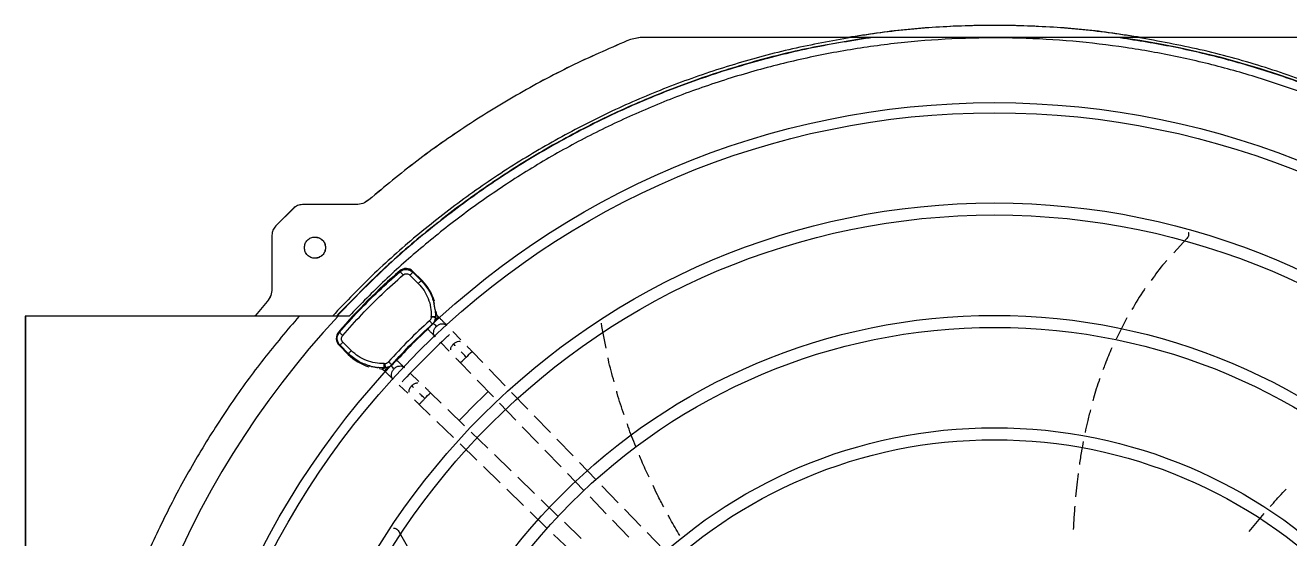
# Model space of a CAD drawing. Extents: x -31 to 236, y -16 to 155.
# Drawn here: x 60.13 to 75.47, y 67.89 to 74.11 of the extents above; entities that cross this region are included whole.
import ezdxf

# ---------------------------------------------------------------- set-up
doc = ezdxf.new("R2010")
doc.units = 0
doc.header["$MEASUREMENT"] = 0
doc.layers.get('0').update_dxf_attribs({"linetype": 'CONTINUOUS'})

msp = doc.modelspace()

# ---------------------------------------------------------------- linework, layer by layer
at = {"color": 7, "linetype": 'Continuous', "lineweight": 25}
for p, q in [((67.59094, 73.9656), (67.47145, 73.94205)), ((67.47145, 73.94205), (67.47223, 73.94205)), ((67.59172, 73.9656), (67.47223, 73.94205)), ((67.59172, 73.9656), (67.59094, 73.9656)), ((70.14844, 73.9656), (67.59172, 73.9656)), ((70.38395, 73.96559), (70.14844, 73.9656)), ((73.62462, 73.9656), (73.39779, 73.9656)), ((76.18135, 73.9656), (73.62462, 73.9656)), ((64.14502, 71.94015), (63.4954, 71.94015)), ((64.29827, 71.99729), (64.29905, 71.99729)), ((63.38328, 71.89403), (63.16994, 71.68069)), ((63.38406, 71.89403), (63.17072, 71.68069)), ((63.38328, 71.89403), (63.38406, 71.89403)), ((63.17072, 71.68069), (63.16994, 71.68069)), ((63.12382, 71.56935), (63.12382, 70.91973)), ((63.12382, 71.56935), (63.1246, 71.56935)), ((63.1246, 71.56935), (63.1246, 70.91973)), ((74.21666, 71.52914), (74.05887, 71.35556)), ((64.67353, 71.13675), (64.67353, 71.12528)), ((64.79721, 71.0851), (64.87882, 71.00341)), ((64.83395, 71.11951), (64.83386, 71.13063)), ((64.83386, 71.13063), (64.94545, 71.01904)), ((64.93413, 71.01926), (64.83395, 71.11951)), ((64.87882, 71.00341), (64.89892, 70.98332)), ((64.94545, 71.01904), (64.93413, 71.01926)), ((63.12382, 70.91973), (63.1246, 70.91973)), ((63.06668, 70.7657), (62.9241, 70.59675)), ((63.06746, 70.7657), (62.92488, 70.59675)), ((63.06746, 70.7657), (63.06668, 70.7657)), ((60.13382, 70.58962), (60.13382, 55.76677)), ((60.13551, 70.58962), (60.13382, 70.58962)), ((60.13551, 70.58962), (60.13551, 55.76677)), ((63.45511, 70.58962), (60.13551, 70.58962)), ((62.9241, 70.59675), (62.92488, 70.59675)), ((63.9258, 70.58962), (63.45511, 70.58962)), ((64.06045, 70.58962), (63.9258, 70.58962)), ((65.05641, 70.5752), (65.05672, 70.58464)), ((65.10648, 70.57363), (65.0959, 70.52851)), ((65.10389, 70.66321), (65.10678, 70.58292)), ((65.10443, 70.53907), (65.11169, 70.57338)), ((65.10678, 70.58292), (65.10648, 70.57363)), ((65.11169, 70.57338), (65.10648, 70.57363)), ((65.10678, 70.58292), (65.11237, 70.58261)), ((65.11237, 70.58261), (65.11169, 70.57338)), ((65.1456, 70.57907), (65.11492, 70.6108)), ((73.49079, 70.56923), (73.35968, 70.30804)), ((63.93253, 70.39574), (63.94452, 70.39627)), ((65.06706, 70.48941), (65.07094, 70.48922)), ((65.08329, 70.50214), (65.07094, 70.48922)), ((65.41644, 70.29989), (65.31843, 70.40081)), ((67.12348, 70.46119), (67.1199, 70.50347)), ((67.12413, 70.46119), (67.12049, 70.50387)), ((67.12413, 70.46119), (67.12348, 70.46119)), ((67.17619, 70.20035), (67.12413, 70.46119)), ((63.93865, 70.23541), (63.95028, 70.23583)), ((64.05024, 70.12382), (63.93865, 70.23541)), ((64.05053, 70.13566), (63.95028, 70.23583)), ((64.06651, 70.19109), (63.98482, 70.2727)), ((65.17308, 70.26793), (65.27213, 70.16593)), ((64.05024, 70.12382), (64.05053, 70.13566)), ((64.0866, 70.171), (64.06651, 70.19109)), ((65.67999, 70.02764), (65.55132, 70.16071)), ((64.48688, 69.96301), (64.40659, 69.96589)), ((64.45865, 69.95444), (64.49033, 69.9238)), ((64.48528, 70.01321), (64.49472, 70.01351)), ((64.49615, 69.96331), (64.48688, 69.96301)), ((64.48692, 69.95716), (64.48688, 69.96301)), ((64.49617, 69.95786), (64.48692, 69.95716)), ((64.54128, 69.97389), (64.49615, 69.96331)), ((64.49615, 69.96331), (64.49617, 69.95786)), ((64.53052, 69.96517), (64.49617, 69.95786)), ((64.56748, 69.98633), (64.58039, 69.99867)), ((64.58039, 69.99867), (64.58038, 70.00273)), ((64.62545, 70.04094), (64.63537, 70.05351)), ((65.40981, 70.02388), (65.53614, 69.89322)), ((65.9543, 69.74394), (65.75708, 69.94791)), ((64.90437, 69.79814), (64.80194, 69.89677)), ((65.61256, 69.81419), (65.80952, 69.61048)), ((64.66909, 69.75142), (64.77044, 69.65383)), ((65.17653, 69.53531), (65.04673, 69.66081)), ((66.2277, 69.46119), (66.03102, 69.6646)), ((64.90986, 69.51933), (65.04359, 69.39003)), ((65.46024, 69.26098), (65.25634, 69.45813)), ((65.88542, 69.53199), (66.08321, 69.32742)), ((65.12278, 69.31345), (65.32662, 69.11636)), ((66.5019, 69.1776), (66.30487, 69.38138)), ((65.74322, 68.98737), (65.53971, 69.18414)), ((66.15928, 69.24876), (66.35703, 69.04423)), ((65.40533, 69.04026), (65.60941, 68.84293)), ((66.77524, 68.89491), (66.57826, 69.09862)), ((66.02621, 68.71375), (65.82276, 68.91046)), ((66.43382, 68.96481), (66.63063, 68.76127)), ((65.6887, 68.76626), (65.89314, 68.56859)), ((67.04978, 68.61097), (66.85259, 68.81491)), ((66.30925, 68.44007), (66.10499, 68.63757)), ((66.70693, 68.68236), (66.90395, 68.47859)), ((67.32349, 68.32788), (67.12572, 68.53242)), ((65.97247, 68.49188), (66.17586, 68.29523)), ((66.98118, 68.39872), (67.17821, 68.19495)), ((66.59264, 68.16606), (66.38882, 68.36313)), ((67.59711, 68.04491), (67.39948, 68.24929)), ((66.25543, 68.21829), (66.45937, 68.0211)), ((66.87519, 67.89285), (66.67098, 68.09031)), ((67.25469, 68.11585), (67.45195, 67.91183)), ((74.97433, 67.97798), (75.15689, 68.19845)), ((64.66215, 67.97793), (64.7837, 67.7651)), ((66.5388, 67.94429), (66.74294, 67.74691)), ((67.8708, 67.76184), (67.67432, 67.96505))]:
    msp.add_line(p, q, dxfattribs=at)
at = {"color": 8, "linetype": 'Continuous', "lineweight": 25}
for p, q in [((64.67353, 71.12528), (64.70408, 71.14258)), ((63.92652, 70.36478), (63.94452, 70.39627))]:
    msp.add_line(p, q, dxfattribs=at)
at = {"color": 8, "linetype": 'Continuous', "lineweight": 25, "flags": 128}
msp.add_lwpolyline([(65.40981, 70.02388), (65.40981, 70.02388), (65.41528, 70.02909), (65.43068, 70.04392), (65.45369, 70.06611), (65.48078, 70.0923)], dxfattribs=at)
for centre, radius in [((71.88574, 63.17881), 9.99706), ((71.88574, 63.1782), 9.87436), ((71.88574, 63.17881), 8.78089), ((71.88574, 63.1782), 8.63615), ((71.88574, 63.1782), 7.41998), ((71.89193, 63.17829), 7.27453), ((71.88574, 63.1782), 6.05846), ((71.88574, 63.1782), 5.9131)]:
    msp.add_circle(centre, radius)
at = {"color": 7, "linetype": 'Continuous', "lineweight": 25}
for centre, radius, start, end in [((71.89085, 63.17819), 10.89215, 277.952419, 82.047581), ((69.14897, 65.92032), 6.87318, 130.627956, 139.372229), ((71.89111, 63.1782), 10.88004, 137.062968, 222.937036), ((69.14885, 65.92044), 6.11879, 132.331549, 137.668674), ((71.89193, 63.17829), 9.7676, 133.117965, 136.882174), ((71.88285, 63.18102), 8.93303, 133.375025, 136.563817)]:
    msp.add_arc(centre, radius, start, end, dxfattribs=at)
at = {"color": 8, "linetype": 'Continuous', "lineweight": 25}
for centre, radius, start, end in [((60.538, 75.28046), 6.58279, 313.923164, 314.422739), ((54.41587, 81.57139), 15.94371, 313.947463, 314.300606), ((59.87811, 74.4456), 6.45904, 315.567191, 316.07881), ((53.79518, 80.43724), 15.57976, 315.874192, 316.235605)]:
    msp.add_arc(centre, radius, start, end, dxfattribs=at)
at = {"color": 7, "linetype": 'Continuous', "lineweight": 25}
for centre, major_axis, ratio, start_param, end_param in [((64.75039, 71.04697), (0.00447, 0.11816), 0.99886585, 5.53614472, 7.02953309), ((64.52709, 70.60173), (0.5912, -0.01099), 0.99873837, 0.30489135, 0.80335741), ((64.52709, 70.60173), (0.5912, -0.01099), 0.99873837, 0.02794612, 0.08835101), ((64.02231, 70.31889), (0.11816, 0.00449), 0.99887071, 2.39506764, 3.88845871), ((64.46754, 70.54219), (-0.01094, 0.5912), 0.99873356, 2.33832043, 2.83075235), ((64.46754, 70.54219), (-0.01094, 0.5912), 0.99873356, 3.05893313, 3.11416911)]:
    msp.add_ellipse(centre, major_axis=major_axis, ratio=ratio, start_param=start_param, end_param=end_param, dxfattribs=at)
for points, knots in [([(73.66232, 73.9656), (73.42683, 73.99982), (72.95584, 74.06827), (72.24273, 74.11245), (71.52878, 74.11245), (70.81567, 74.06827), (70.34468, 73.99982), (70.10919, 73.9656)], [0, 0, 0, 0, 0.20000006, 0.40000001, 0.59999999, 0.79999994, 1, 1, 1, 1]), ([(73.59356, 73.97241), (73.47301, 73.99231), (73.13096, 74.04877), (72.56124, 74.09653), (71.88799, 74.11941), (71.21472, 74.09683), (70.64372, 74.04916), (70.30041, 73.99262), (70.17861, 73.97256)], [0, 0, 0, 0, 0.10683841, 0.30314296, 0.49944752, 0.69575221, 0.89205686, 1, 1, 1, 1]), ([(70.14844, 73.9656), (69.90984, 73.92243), (69.43265, 73.83611), (68.72979, 73.64662), (68.04036, 73.41419), (67.36811, 73.13552), (66.71582, 72.813), (66.08649, 72.44771), (65.48266, 72.04155), (64.90787, 71.5955), (64.36144, 71.11453), (64.02572, 70.76459), (63.85787, 70.58962)], [0, 0, 0, 0, 0.09999998, 0.20000011, 0.30000004, 0.40000004, 0.50000007, 0.60000006, 0.70000007, 0.80000001, 0.90000002, 1, 1, 1, 1]), ([(70.38395, 73.96559), (70.1388, 73.9264), (69.64851, 73.84801), (68.92544, 73.66708), (68.21571, 73.44077), (67.5233, 73.16553), (66.85124, 72.84392), (66.20278, 72.47702), (65.5807, 72.06688), (64.98882, 71.61455), (64.42651, 71.12528), (64.08155, 70.76817), (63.90906, 70.58962)], [0, 0, 0, 0, 0.09999995, 0.19999994, 0.30000004, 0.39999999, 0.49999996, 0.59999997, 0.69999999, 0.8, 0.89999999, 1, 1, 1, 1]), ([(70.4124, 73.9656), (70.16644, 73.92691), (69.67451, 73.84953), (68.94891, 73.66969), (68.23664, 73.44415), (67.54169, 73.16935), (66.86714, 72.84785), (66.21629, 72.48075), (65.59192, 72.07011), (64.9979, 71.61697), (64.43359, 71.12665), (64.08747, 70.76863), (63.91441, 70.58962)], [0, 0, 0, 0, 0.1, 0.20000001, 0.29999999, 0.39999993, 0.50000004, 0.6, 0.69999999, 0.80000002, 0.90000003, 1, 1, 1, 1]), ([(64.06045, 55.76677), (64.20298, 55.62104), (64.49012, 55.32745), (64.95497, 54.91627), (65.44755, 54.52574), (65.96883, 54.16095), (66.51685, 53.82377), (67.08958, 53.51716), (67.68438, 53.24364), (68.29787, 53.00559), (68.92704, 52.80476), (69.56856, 52.64254), (70.21882, 52.52), (70.87411, 52.43768), (71.53082, 52.39572), (72.18551, 52.3938), (72.83406, 52.43119), (73.47307, 52.50667), (74.09935, 52.61862), (74.71068, 52.76533), (75.30458, 52.94481), (75.88188, 53.15593), (76.44628, 53.39943), (77.00099, 53.67733), (77.54584, 53.99099), (78.07765, 54.3402), (78.59363, 54.72463), (79.09036, 55.14329), (79.56453, 55.59471), (80.01264, 56.07661), (80.43199, 56.58684), (80.82002, 57.12284), (81.17443, 57.68163), (81.49333, 58.25998), (81.77526, 58.85458), (82.01924, 59.46211), (82.22444, 60.07849), (82.39071, 60.70008), (82.5184, 61.32334), (82.60825, 61.94558), (82.66122, 62.56375), (82.67864, 63.17819), (82.66122, 63.79263), (82.60825, 64.41079), (82.5184, 65.03303), (82.39072, 65.6563), (82.22444, 66.27789), (82.01925, 66.89427), (81.77527, 67.50179), (81.49334, 68.09639), (81.17444, 68.67475), (80.82002, 69.23354), (80.43199, 69.76953), (80.01265, 70.27976), (79.56454, 70.76167), (79.09037, 71.21309), (78.59364, 71.63175), (78.07766, 72.01619), (77.54585, 72.36538), (77.001, 72.67906), (76.44629, 72.95696), (75.88189, 73.20046), (75.30459, 73.41158), (74.71069, 73.59105), (74.09937, 73.73777), (73.47308, 73.84972), (72.83407, 73.9252), (72.18552, 73.96259), (71.53084, 73.96067), (70.87413, 73.91871), (70.21883, 73.8364), (69.56857, 73.71385), (68.92705, 73.55164), (68.29789, 73.3508), (67.6844, 73.11276), (67.08959, 72.83923), (66.51686, 72.53262), (65.96884, 72.19545), (65.44757, 71.83066), (64.95499, 71.44013), (64.49013, 71.02895), (64.20298, 70.73535), (64.06045, 70.58962)], [0, 0, 0, 0, 0.01189592, 0.02396584, 0.03619649, 0.04857359, 0.06108194, 0.07373471, 0.0864717, 0.09927432, 0.11212355, 0.12500004, 0.13787625, 0.15072533, 0.16352795, 0.17626509, 0.18891813, 0.20142621, 0.21380317, 0.22603385, 0.23810393, 0.25000004, 0.2618959, 0.27396585, 0.28619652, 0.29857361, 0.31108196, 0.32373474, 0.33647171, 0.34927432, 0.36212355, 0.37500004, 0.38787624, 0.40072531, 0.41352793, 0.42626506, 0.4389181, 0.45142619, 0.46380314, 0.47603381, 0.48810388, 0.50000001, 0.51189586, 0.52396581, 0.53619649, 0.54857357, 0.56108191, 0.57373469, 0.58647168, 0.59927428, 0.6121235, 0.62499999, 0.63787621, 0.65072529, 0.66352791, 0.67626502, 0.68891805, 0.70142614, 0.71380312, 0.72603376, 0.73810387, 0.74999998, 0.76189582, 0.77396578, 0.78619645, 0.79857355, 0.81108188, 0.82373468, 0.83647168, 0.84927427, 0.86212351, 0.87499998, 0.88787621, 0.90072531, 0.91352792, 0.92626504, 0.93891808, 0.95142617, 0.96380314, 0.97603381, 0.98810396, 1, 1, 1, 1]), ([(67.47145, 73.94205), (67.24267, 73.84321), (66.78509, 73.64553), (66.12452, 73.29409), (65.48701, 72.90338), (64.87402, 72.47429), (64.49019, 72.15629), (64.29827, 71.99729)], [0, 0, 0, 0, 0.1999999, 0.39999997, 0.59999992, 0.79999992, 1, 1, 1, 1]), ([(67.47223, 73.94205), (67.24345, 73.84321), (66.78587, 73.64553), (66.1253, 73.29409), (65.48779, 72.90338), (64.8748, 72.47429), (64.49097, 72.15629), (64.29905, 71.99729)], [0, 0, 0, 0, 0.1999999, 0.39999997, 0.59999992, 0.79999992, 1, 1, 1, 1]), ([(70.4124, 73.9656), (70.40541, 73.9656), (70.3961, 73.9656), (70.38719, 73.9656), (70.38456, 73.9656), (70.38414, 73.9656), (70.38395, 73.9656)], [0, 0, 0, 0, 0.63974279, 0.8525965, 0.93200225, 1, 1, 1, 1]), ([(73.36944, 73.9656), (73.32767, 73.9656), (73.23174, 73.9656), (73.06513, 73.9656), (72.8922, 73.9656), (72.71839, 73.9656), (72.54925, 73.9656), (72.35353, 73.9656), (72.12342, 73.9656), (71.89465, 73.9656), (71.69025, 73.9656), (71.52659, 73.9656), (71.38196, 73.9656), (71.24785, 73.9656), (71.12617, 73.9656), (71.01424, 73.9656), (70.87435, 73.9656), (70.71543, 73.9656), (70.54896, 73.9656), (70.45305, 73.9656), (70.4124, 73.9656)], [0, 0, 0, 0, 0.04324317, 0.09933434, 0.16898775, 0.21860555, 0.2752728, 0.34015491, 0.4166497, 0.50809633, 0.57162648, 0.62346281, 0.67367881, 0.71796208, 0.75916534, 0.79680324, 0.83124432, 0.90075693, 0.95793437, 1, 1, 1, 1]), ([(73.36943, 52.3908), (73.58385, 52.42397), (74.01271, 52.4903), (74.647, 52.63831), (75.27182, 52.8212), (75.88447, 53.04183), (76.48288, 53.29846), (77.06487, 53.59043), (77.62839, 53.91664), (78.17142, 54.27593), (78.69201, 54.66702), (79.18831, 55.08851), (79.65855, 55.5389), (80.10104, 56.01657), (80.5142, 56.51983), (80.89656, 57.04687), (81.24675, 57.5958), (81.56353, 58.16468), (81.84575, 58.75147), (82.09242, 59.35406), (82.30265, 59.97032), (82.47569, 60.59804), (82.61092, 61.23497), (82.70786, 61.87884), (82.76616, 62.52735), (82.78562, 63.17819), (82.76616, 63.82903), (82.70786, 64.47754), (82.61092, 65.12141), (82.47569, 65.75835), (82.30265, 66.38606), (82.09242, 67.00232), (81.84576, 67.60492), (81.56353, 68.1917), (81.24676, 68.76058), (80.89656, 69.30952), (80.5142, 69.83655), (80.10104, 70.33981), (79.65855, 70.81748), (79.18832, 71.26787), (78.69202, 71.68936), (78.17143, 72.08045), (77.6284, 72.43974), (77.06488, 72.76595), (76.48289, 73.05793), (75.88448, 73.31456), (75.27183, 73.53519), (74.64701, 73.71808), (74.01272, 73.86608), (73.58386, 73.93242), (73.36944, 73.96559)], [0, 0, 0, 0, 0.02083334, 0.04166665, 0.06250003, 0.08333335, 0.10416665, 0.125, 0.1458333, 0.16666668, 0.18749997, 0.20833336, 0.22916668, 0.25000001, 0.27083332, 0.29166664, 0.31250001, 0.33333334, 0.35416664, 0.37499996, 0.39583334, 0.41666666, 0.43749998, 0.4583333, 0.47916665, 0.5, 0.5208333, 0.54166664, 0.5625, 0.58333332, 0.60416664, 0.62499998, 0.64583333, 0.66666665, 0.68749999, 0.70833331, 0.72916664, 0.74999997, 0.77083333, 0.79166666, 0.81249999, 0.83333331, 0.85416669, 0.875, 0.89583335, 0.91666666, 0.9375, 0.95833334, 0.97916668, 1, 1, 1, 1]), ([(73.39779, 73.9656), (73.39759, 73.9656), (73.39715, 73.9656), (73.39447, 73.9656), (73.3856, 73.9656), (73.37634, 73.9656), (73.36944, 73.9656)], [0, 0, 0, 0, 0.0693699, 0.15028831, 0.36656205, 1, 1, 1, 1]), ([(73.62464, 52.39079), (73.8775, 52.43684), (74.38321, 52.52893), (75.12705, 52.73443), (75.85538, 52.98804), (76.5638, 53.29339), (77.249, 53.64764), (77.90749, 54.04939), (78.53604, 54.49653), (79.1315, 54.98689), (79.69091, 55.51799), (80.21149, 56.08721), (80.69065, 56.69171), (81.126, 57.32848), (81.51539, 57.99436), (81.85686, 58.68603), (82.14872, 59.40006), (82.38953, 60.13288), (82.57807, 60.88085), (82.71342, 61.64026), (82.7949, 62.40731), (82.82211, 63.1782), (82.7949, 63.9491), (82.71342, 64.71615), (82.57807, 65.47556), (82.38952, 66.22353), (82.14871, 66.95635), (81.85685, 67.67037), (81.51538, 68.36204), (81.12599, 69.02792), (80.69064, 69.6647), (80.21148, 70.2692), (79.6909, 70.83841), (79.13149, 71.36952), (78.53603, 71.85987), (77.90748, 72.30701), (77.24898, 72.70876), (76.56379, 73.06301), (75.85537, 73.36835), (75.12703, 73.62197), (74.3832, 73.82747), (73.87748, 73.91956), (73.62462, 73.9656)], [0, 0, 0, 0, 0.02500002, 0.05000002, 0.07500002, 0.10000003, 0.12499999, 0.15000004, 0.17499999, 0.20000003, 0.22500003, 0.25, 0.27500001, 0.30000002, 0.325, 0.35000002, 0.375, 0.4, 0.42500002, 0.45000001, 0.47500003, 0.50000003, 0.52499999, 0.55000001, 0.57500001, 0.6, 0.62500003, 0.65, 0.67500002, 0.70000003, 0.72500002, 0.75000002, 0.77499999, 0.80000001, 0.825, 0.85000003, 0.87500003, 0.89999998, 0.92500001, 0.95, 0.975, 1, 1, 1, 1]), ([(63.49462, 71.94015), (63.4738, 71.93793), (63.43216, 71.93349), (63.39958, 71.90718), (63.38328, 71.89403)], [0, 0, 0, 0, 0.50000166, 1, 1, 1, 1]), ([(63.4954, 71.94015), (63.47458, 71.93793), (63.43294, 71.93349), (63.40036, 71.90718), (63.38406, 71.89403)], [0, 0, 0, 0, 0.50000166, 1, 1, 1, 1]), ([(64.29827, 71.99729), (64.27516, 71.98086), (64.22895, 71.94798), (64.17247, 71.94276), (64.14423, 71.94015)], [0, 0, 0, 0, 0.50000064, 1, 1, 1, 1]), ([(64.29905, 71.99729), (64.27594, 71.98086), (64.22973, 71.94798), (64.17325, 71.94276), (64.14502, 71.94015)], [0, 0, 0, 0, 0.50000064, 1, 1, 1, 1]), ([(63.16994, 71.68069), (63.15679, 71.6644), (63.13049, 71.63181), (63.12604, 71.59017), (63.12382, 71.56935)], [0, 0, 0, 0, 0.50000041, 1, 1, 1, 1]), ([(63.17072, 71.68069), (63.15757, 71.6644), (63.13127, 71.63181), (63.12683, 71.59017), (63.1246, 71.56935)], [0, 0, 0, 0, 0.50000041, 1, 1, 1, 1]), ([(74.2354, 71.60136), (74.2358, 71.60055), (74.23983, 71.59235), (74.24056, 71.57418), (74.23396, 71.54913), (74.22264, 71.53606), (74.21666, 71.52914)], [0, 0, 0, 0, 0.03441779, 0.34674817, 0.65470446, 1, 1, 1, 1]), ([(63.51813, 71.41849), (63.52006, 71.43526), (63.52391, 71.4688), (63.55354, 71.51145), (63.59589, 71.53995), (63.64626, 71.54995), (63.69662, 71.53995), (63.73897, 71.51145), (63.7686, 71.4688), (63.77246, 71.43526), (63.77438, 71.41849)], [0, 0, 0, 0, 0.12499956, 0.25000013, 0.3750003, 0.49999928, 0.6249997, 0.74999987, 0.87500044, 1, 1, 1, 1]), ([(63.64548, 71.54662), (63.66227, 71.54469), (63.69584, 71.54084), (63.73819, 71.51121), (63.76782, 71.46886), (63.77167, 71.43528), (63.7736, 71.41849)], [0, 0, 0, 0, 0.25000048, 0.50000045, 0.75000125, 1, 1, 1, 1]), ([(63.77438, 71.41849), (63.77246, 71.40173), (63.7686, 71.36819), (63.73897, 71.32554), (63.69662, 71.29704), (63.64626, 71.28703), (63.59589, 71.29704), (63.55354, 71.32554), (63.52391, 71.36819), (63.52006, 71.40173), (63.51813, 71.41849)], [0, 0, 0, 0, 0.1250002, 0.2500007, 0.37500038, 0.50000072, 0.62499962, 0.7499993, 0.8749998, 1, 1, 1, 1]), ([(63.7736, 71.41849), (63.77167, 71.40171), (63.76782, 71.36813), (63.73819, 71.32578), (63.69584, 71.29615), (63.66227, 71.2923), (63.64548, 71.29037)], [0, 0, 0, 0, 0.25000004, 0.50000067, 0.74999968, 1, 1, 1, 1]), ([(64.70408, 71.14258), (64.70728, 71.14454), (64.72235, 71.15379), (64.75607, 71.15564), (64.79927, 71.14748), (64.82239, 71.12884), (64.83395, 71.11951)], [0, 0, 0, 0, 0.07982092, 0.37603922, 0.68793948, 1, 1, 1, 1]), ([(73.97571, 71.26408), (73.96568, 71.2532), (73.89594, 71.17746), (73.83665, 71.09252), (73.78587, 71.01978)], [0, 0, 0, 0, 0.14368106, 1, 1, 1, 1]), ([(63.94452, 70.39627), (64.02066, 70.48155), (64.17309, 70.65225), (64.41763, 70.89679), (64.58828, 71.04916), (64.67353, 71.12528)], [0, 0, 0, 0, 0.3331343, 0.66686589, 1, 1, 1, 1]), ([(63.98208, 70.3541), (64.05848, 70.43976), (64.2118, 70.61168), (64.45797, 70.85783), (64.63001, 71.01129), (64.71582, 71.08784)], [0, 0, 0, 0, 0.33231734, 0.66694618, 1, 1, 1, 1]), ([(64.67353, 71.12528), (64.67487, 71.12513), (64.67765, 71.12481), (64.68798, 71.11662), (64.7014, 71.10379), (64.71113, 71.09303), (64.71582, 71.08784)], [0, 0, 0, 0, 0.24124759, 0.5000535, 0.75883517, 1, 1, 1, 1]), ([(64.71582, 71.08784), (64.72199, 71.09211), (64.7343, 71.10061), (64.75711, 71.10398), (64.77831, 71.09911), (64.79117, 71.09096), (64.79652, 71.08577), (64.79721, 71.0851)], [0, 0, 0, 0, 0.25091397, 0.50051854, 0.74979511, 0.96749927, 1, 1, 1, 1]), ([(64.83395, 71.11951), (64.83317, 71.119), (64.83159, 71.11797), (64.82318, 71.11028), (64.81147, 71.09913), (64.80197, 71.08977), (64.79721, 71.0851)], [0, 0, 0, 0, 0.24999781, 0.4999966, 0.74999464, 1, 1, 1, 1]), ([(64.93413, 71.01926), (64.93352, 71.01856), (64.9323, 71.01718), (64.92437, 71.00902), (64.91302, 70.9975), (64.90362, 70.98804), (64.89892, 70.98332)], [0, 0, 0, 0, 0.24999731, 0.49999831, 0.74999837, 1, 1, 1, 1]), ([(64.93413, 71.01926), (64.97052, 70.97726), (65.04164, 70.89518), (65.07441, 70.79171), (65.09041, 70.74118)], [0, 0, 0, 0, 0.51171113, 1, 1, 1, 1]), ([(63.12382, 70.91973), (63.12121, 70.8915), (63.11599, 70.83502), (63.08312, 70.78881), (63.06668, 70.7657)], [0, 0, 0, 0, 0.50000159, 1, 1, 1, 1]), ([(63.1246, 70.91973), (63.12199, 70.8915), (63.11677, 70.83502), (63.0839, 70.78881), (63.06746, 70.7657)], [0, 0, 0, 0, 0.50000159, 1, 1, 1, 1]), ([(64.89892, 70.98332), (64.9234, 70.95581), (64.97236, 70.90078), (65.02221, 70.80155), (65.05378, 70.69508), (65.05574, 70.62145), (65.05672, 70.58464)], [0, 0, 0, 0, 0.25000109, 0.50000186, 0.75000125, 1, 1, 1, 1]), ([(73.71223, 70.92245), (73.7079, 70.91676), (73.64732, 70.83724), (73.59794, 70.74962), (73.5521, 70.66827)], [0, 0, 0, 0, 0.07155229, 1, 1, 1, 1]), ([(65.08583, 70.76624), (65.08579, 70.76545), (65.08569, 70.76386), (65.08753, 70.75474), (65.08945, 70.74572), (65.09041, 70.74118)], [0, 0, 0, 0, 0.33193195, 0.66326367, 1, 1, 1, 1]), ([(65.10389, 70.66321), (65.10282, 70.66947), (65.10064, 70.68212), (65.0977, 70.69693), (65.09632, 70.70522), (65.09573, 70.70876), (65.09466, 70.71537), (65.09292, 70.72725), (65.09138, 70.73577), (65.09041, 70.74118)], [0, 0, 0, 0, 0.25661281, 0.51806618, 0.53325025, 0.55988078, 0.64746757, 0.77621634, 1, 1, 1, 1]), ([(63.45511, 70.58962), (63.3096, 70.41815), (63.01857, 70.07521), (62.62219, 69.52874), (62.25708, 68.96127), (61.9273, 68.37242), (61.63333, 67.76495), (61.3764, 67.14089), (61.1574, 66.50254), (60.97714, 65.85218), (60.83625, 65.19218), (60.73526, 64.5249), (60.67451, 63.85277), (60.65424, 63.17819), (60.67451, 62.50362), (60.73526, 61.83149), (60.83625, 61.16421), (60.97714, 60.50421), (61.1574, 59.85385), (61.3764, 59.2155), (61.63333, 58.59144), (61.92731, 57.98397), (62.25708, 57.39512), (62.62219, 56.82765), (63.01857, 56.28118), (63.3096, 55.93824), (63.45511, 55.76677)], [0, 0, 0, 0, 0.04166667, 0.08333333, 0.125, 0.16666666, 0.20833334, 0.25000002, 0.29166668, 0.33333335, 0.375, 0.41666669, 0.45833337, 0.49999998, 0.54166666, 0.58333334, 0.62500004, 0.66666665, 0.70833332, 0.75000002, 0.7916667, 0.83333334, 0.87500001, 0.91666668, 0.95833336, 1, 1, 1, 1]), ([(62.9241, 70.59675), (62.92311, 70.59569), (62.92112, 70.59359), (62.91737, 70.59136), (62.91326, 70.58989), (62.91038, 70.58971), (62.90893, 70.58962)], [0, 0, 0, 0, 0.24999722, 0.50001231, 0.75000717, 1, 1, 1, 1]), ([(62.92488, 70.59675), (62.92389, 70.59569), (62.92191, 70.59359), (62.91815, 70.59136), (62.91404, 70.58989), (62.91116, 70.58971), (62.90972, 70.58962)], [0, 0, 0, 0, 0.24999722, 0.50001231, 0.75000717, 1, 1, 1, 1]), ([(65.03634, 70.53242), (64.94946, 70.45304), (64.7757, 70.29428), (64.6169, 70.12048), (64.5375, 70.03358)], [0, 0, 0, 0, 0.4999997, 1, 1, 1, 1]), ([(65.05641, 70.5752), (65.05604, 70.57119), (65.0553, 70.5631), (65.05102, 70.55162), (65.04492, 70.54099), (65.03919, 70.53527), (65.03634, 70.53242)], [0, 0, 0, 0, 0.24785245, 0.49943723, 0.75122252, 1, 1, 1, 1]), ([(65.06706, 70.48941), (65.06695, 70.49054), (65.06673, 70.49286), (65.06009, 70.50304), (65.04963, 70.5168), (65.04067, 70.52733), (65.03634, 70.53242)], [0, 0, 0, 0, 0.24184893, 0.49997502, 0.75811393, 1, 1, 1, 1]), ([(65.10648, 70.57363), (65.10548, 70.57366), (65.10349, 70.57372), (65.09213, 70.57407), (65.07613, 70.57458), (65.06298, 70.57499), (65.05641, 70.5752)], [0, 0, 0, 0, 0.2500023, 0.50000704, 0.75000099, 1, 1, 1, 1]), ([(65.05672, 70.58464), (65.06329, 70.58442), (65.07644, 70.58398), (65.09243, 70.58344), (65.10379, 70.58305), (65.10578, 70.58297), (65.10678, 70.58292)], [0, 0, 0, 0, 0.25000102, 0.4999912, 0.75000097, 1, 1, 1, 1]), ([(65.10443, 70.53907), (65.10073, 70.53039), (65.09525, 70.51754), (65.08622, 70.50591), (65.08329, 70.50214)], [0, 0, 0, 0, 0.67541601, 1, 1, 1, 1]), ([(65.10389, 70.66321), (65.10458, 70.65805), (65.10584, 70.64855), (65.1072, 70.63913), (65.1078, 70.63826), (65.1081, 70.63781)], [0, 0, 0, 0, 0.36680935, 0.67605527, 1, 1, 1, 1]), ([(65.11237, 70.58261), (65.11295, 70.59067), (65.11378, 70.60213), (65.11469, 70.60886), (65.11521, 70.61073), (65.11551, 70.60998), (65.11557, 70.60982)], [0, 0, 0, 0, 0.51522168, 0.73302307, 0.94554613, 1, 1, 1, 1]), ([(65.24516, 70.47627), (65.23892, 70.48269), (65.22646, 70.49553), (65.20187, 70.52092), (65.17457, 70.54911), (65.15526, 70.56908), (65.1456, 70.57907)], [0, 0, 0, 0, 0.25001089, 0.49988766, 0.74982334, 1, 1, 1, 1]), ([(63.94452, 70.39627), (63.94469, 70.39495), (63.94503, 70.3922), (63.95326, 70.38191), (63.96611, 70.36852), (63.97688, 70.35879), (63.98208, 70.3541)], [0, 0, 0, 0, 0.24106872, 0.49981181, 0.75865519, 1, 1, 1, 1]), ([(64.58038, 70.00273), (64.65789, 70.08747), (64.81289, 70.25696), (64.98234, 70.41193), (65.06706, 70.48941)], [0, 0, 0, 0, 0.49999965, 1, 1, 1, 1]), ([(65.01174, 70.43432), (65.02073, 70.42503), (65.0387, 70.40644), (65.06385, 70.38047), (65.08651, 70.35709), (65.09813, 70.34511), (65.10395, 70.33912)], [0, 0, 0, 0, 0.25002291, 0.49999734, 0.7498781, 1, 1, 1, 1]), ([(65.07094, 70.48922), (65.0619, 70.48095), (65.04492, 70.46542), (65.02619, 70.44727), (65.01497, 70.43568), (65.01202, 70.43145), (65.0167, 70.43433), (65.02475, 70.4409), (65.02833, 70.44383)], [0, 0, 0, 0, 0.19240458, 0.36103715, 0.5299223, 0.69814348, 0.86580396, 1, 1, 1, 1]), ([(65.11939, 70.46488), (65.11379, 70.47065), (65.10377, 70.48097), (65.08957, 70.49565), (65.08329, 70.50214)], [0, 0, 0, 0, 0.55832305, 1, 1, 1, 1]), ([(63.95028, 70.23583), (63.94097, 70.24737), (63.92232, 70.27048), (63.91413, 70.31398), (63.91592, 70.34745), (63.92493, 70.36219), (63.92652, 70.36478)], [0, 0, 0, 0, 0.31380843, 0.62915586, 0.93487854, 1, 1, 1, 1]), ([(63.95028, 70.23583), (63.95081, 70.23664), (63.95186, 70.23824), (63.95959, 70.24669), (63.97078, 70.25843), (63.98014, 70.26794), (63.98482, 70.2727)], [0, 0, 0, 0, 0.24999904, 0.49999595, 0.75000096, 1, 1, 1, 1]), ([(63.98482, 70.2727), (63.98415, 70.27339), (63.98154, 70.27607), (63.97694, 70.28201), (63.97018, 70.29429), (63.96594, 70.31281), (63.96931, 70.33561), (63.97782, 70.34792), (63.98208, 70.3541)], [0, 0, 0, 0, 0.0321963, 0.12542628, 0.25076893, 0.49987265, 0.74927839, 1, 1, 1, 1]), ([(65.21575, 70.30813), (65.21941, 70.31188), (65.22792, 70.32059), (65.23814, 70.3308), (65.24395, 70.33661)], [0, 0, 0, 0, 0.43084232, 1, 1, 1, 1]), ([(65.24395, 70.33661), (65.25064, 70.34246), (65.26232, 70.35269), (65.27233, 70.36105), (65.27661, 70.36463)], [0, 0, 0, 0, 0.57227488, 1, 1, 1, 1]), ([(65.55132, 70.16071), (65.54172, 70.17064), (65.52252, 70.19049), (65.50272, 70.21095), (65.49407, 70.21987), (65.49343, 70.22053)], [0, 0, 0, 0, 0.48095741, 0.96160191, 1, 1, 1, 1]), ([(64.05053, 70.13566), (64.05124, 70.13629), (64.05266, 70.13753), (64.06086, 70.1455), (64.07241, 70.15688), (64.08187, 70.16629), (64.0866, 70.171)], [0, 0, 0, 0, 0.25000356, 0.50000519, 0.75000254, 1, 1, 1, 1]), ([(64.32861, 69.97938), (64.27808, 69.99538), (64.17461, 70.02815), (64.09253, 70.09927), (64.05053, 70.13566)], [0, 0, 0, 0, 0.48829051, 1, 1, 1, 1]), ([(64.48528, 70.01321), (64.44846, 70.01419), (64.37484, 70.01615), (64.26837, 70.04771), (64.16914, 70.09756), (64.11411, 70.14652), (64.0866, 70.171)], [0, 0, 0, 0, 0.24999666, 0.49999476, 0.74999622, 1, 1, 1, 1]), ([(65.35278, 70.08281), (65.35318, 70.0824), (65.36158, 70.07373), (65.38108, 70.05358), (65.40023, 70.03379), (65.40981, 70.02388)], [0, 0, 0, 0, 0.02429164, 0.51190961, 1, 1, 1, 1]), ([(65.48078, 70.0923), (65.46904, 70.10444), (65.44808, 70.12611), (65.42799, 70.14687), (65.41915, 70.156)], [0, 0, 0, 0, 0.56005265, 1, 1, 1, 1]), ([(67.27495, 69.79083), (67.2487, 69.88079), (67.22032, 69.97804), (67.20084, 70.0768), (67.19938, 70.08421)], [0, 0, 0, 0, 0.92498512, 1, 1, 1, 1]), ([(73.3089, 70.20483), (73.28026, 70.13964), (73.24165, 70.05175), (73.20945, 69.9612), (73.20113, 69.93782)], [0, 0, 0, 0, 0.74172959, 1, 1, 1, 1]), ([(64.32861, 69.97938), (64.32361, 69.98043), (64.31359, 69.98254), (64.30525, 69.98412), (64.30397, 69.98393), (64.30346, 69.98386)], [0, 0, 0, 0, 0.37193442, 0.74511465, 1, 1, 1, 1]), ([(64.32861, 69.97938), (64.33404, 69.97842), (64.34533, 69.97643), (64.3587, 69.97448), (64.37289, 69.97211), (64.3877, 69.96917), (64.40033, 69.96698), (64.40659, 69.9659)], [0, 0, 0, 0, 0.22404426, 0.46649066, 0.48174737, 0.74327728, 1, 1, 1, 1]), ([(64.43188, 69.96159), (64.43158, 69.96187), (64.43097, 69.96242), (64.42336, 69.96363), (64.41456, 69.96481), (64.40836, 69.96565), (64.40659, 69.96589)], [0, 0, 0, 0, 0.2874658, 0.5741785, 0.87830158, 1, 1, 1, 1]), ([(64.45961, 69.95381), (64.45945, 69.95388), (64.45868, 69.9542), (64.46057, 69.95475), (64.46736, 69.9557), (64.47884, 69.95656), (64.48692, 69.95716)], [0, 0, 0, 0, 0.05855601, 0.26998232, 0.486979, 1, 1, 1, 1]), ([(64.48688, 69.96301), (64.48685, 69.96402), (64.4868, 69.96605), (64.48644, 69.97745), (64.48593, 69.99347), (64.48549, 70.00663), (64.48528, 70.01321)], [0, 0, 0, 0, 0.25000843, 0.49999966, 0.75000051, 1, 1, 1, 1]), ([(64.49033, 69.9238), (64.50034, 69.91412), (64.52036, 69.89477), (64.54866, 69.86744), (64.57419, 69.84281), (64.58713, 69.83034), (64.59361, 69.8241)], [0, 0, 0, 0, 0.25006193, 0.49995968, 0.74987819, 1, 1, 1, 1]), ([(64.49472, 70.01351), (64.49873, 70.01387), (64.50681, 70.01461), (64.51829, 70.0189), (64.52893, 70.02499), (64.53465, 70.03073), (64.5375, 70.03358)], [0, 0, 0, 0, 0.24780161, 0.49941755, 0.75118332, 1, 1, 1, 1]), ([(64.49472, 70.01351), (64.49492, 70.00693), (64.49532, 69.99377), (64.4958, 69.97775), (64.49611, 69.96635), (64.49614, 69.96432), (64.49615, 69.96331)], [0, 0, 0, 0, 0.25000549, 0.50000929, 0.7500047, 1, 1, 1, 1]), ([(64.53052, 69.96517), (64.53734, 69.96797), (64.55018, 69.97327), (64.56196, 69.98216), (64.56748, 69.98633)], [0, 0, 0, 0, 0.53089287, 1, 1, 1, 1]), ([(64.5375, 70.03358), (64.54259, 70.02924), (64.55311, 70.02028), (64.56684, 70.00979), (64.57698, 70.00311), (64.57927, 70.00286), (64.58038, 70.00273)], [0, 0, 0, 0, 0.24189056, 0.50002979, 0.75816067, 1, 1, 1, 1]), ([(64.60481, 69.9503), (64.59902, 69.95588), (64.58866, 69.96586), (64.57397, 69.98006), (64.56748, 69.98633)], [0, 0, 0, 0, 0.55832148, 1, 1, 1, 1]), ([(64.63592, 70.05527), (64.63606, 70.05558), (64.63671, 70.05698), (64.63025, 70.05116), (64.6171, 70.0381), (64.59938, 70.0195), (64.58627, 70.00512), (64.58039, 69.99867)], [0, 0, 0, 0, 0.06918608, 0.31251323, 0.55640298, 0.8012015, 1, 1, 1, 1]), ([(64.73013, 69.96591), (64.72415, 69.97168), (64.71218, 69.98321), (64.68882, 70.00574), (64.6629, 70.03078), (64.64435, 70.04871), (64.63507, 70.05768)], [0, 0, 0, 0, 0.25000422, 0.4998488, 0.74986433, 1, 1, 1, 1]), ([(64.70557, 69.79359), (64.70915, 69.79787), (64.71753, 69.8079), (64.72776, 69.81959), (64.73362, 69.82627)], [0, 0, 0, 0, 0.42769067, 1, 1, 1, 1]), ([(64.73362, 69.82627), (64.73943, 69.83209), (64.74964, 69.8423), (64.75833, 69.85079), (64.76207, 69.85445)], [0, 0, 0, 0, 0.56926594, 1, 1, 1, 1]), ([(73.16289, 69.83238), (73.15836, 69.81998), (73.12619, 69.73183), (73.09757, 69.641), (73.07715, 69.56176), (73.07687, 69.56069)], [0, 0, 0, 0, 0.13901916, 0.98836936, 1, 1, 1, 1]), ([(64.97853, 69.59005), (64.96639, 69.60178), (64.94472, 69.62274), (64.92394, 69.64281), (64.9148, 69.65164)], [0, 0, 0, 0, 0.56005914, 1, 1, 1, 1]), ([(65.04673, 69.66081), (65.03679, 69.67042), (65.01691, 69.68964), (64.99539, 69.71042), (64.98551, 69.71996), (64.98386, 69.72155)], [0, 0, 0, 0, 0.45460416, 0.90890038, 1, 1, 1, 1]), ([(67.396, 69.39384), (67.36525, 69.47976), (67.33163, 69.5737), (67.30669, 69.66976), (67.30456, 69.67796)], [0, 0, 0, 0, 0.91463814, 1, 1, 1, 1]), ([(64.85374, 69.57356), (64.86244, 69.56516), (64.88036, 69.54784), (64.89987, 69.52899), (64.9099, 69.51929)], [0, 0, 0, 0, 0.48537318, 1, 1, 1, 1]), ([(73.0494, 69.45424), (73.03626, 69.40541), (73.01161, 69.31381), (72.99232, 69.22091), (72.98332, 69.17752)], [0, 0, 0, 0, 0.53302143, 1, 1, 1, 1]), ([(67.5379, 69.00967), (67.5045, 69.08818), (67.4659, 69.17893), (67.43572, 69.27238), (67.43165, 69.28498)], [0, 0, 0, 0, 0.86519445, 1, 1, 1, 1]), ([(72.96186, 69.06888), (72.95446, 69.03045), (72.93658, 68.93754), (72.92289, 68.84392), (72.91486, 68.78902)], [0, 0, 0, 0, 0.41362392, 1, 1, 1, 1]), ([(67.69824, 68.63871), (67.66662, 68.70288), (67.62363, 68.79013), (67.5887, 68.88058), (67.57947, 68.9045)], [0, 0, 0, 0, 0.73556522, 1, 1, 1, 1]), ([(67.87615, 68.27674), (67.84944, 68.3255), (67.80308, 68.41017), (67.76334, 68.49791), (67.7465, 68.53511)], [0, 0, 0, 0, 0.57600757, 1, 1, 1, 1]), ([(72.90011, 68.67983), (72.8942, 68.63507), (72.88183, 68.54141), (72.87337, 68.44732), (72.86895, 68.39821)], [0, 0, 0, 0, 0.47798608, 1, 1, 1, 1]), ([(75.22981, 68.28098), (75.27922, 68.33807), (75.34198, 68.41058), (75.40891, 68.47899), (75.42315, 68.49354)], [0, 0, 0, 0, 0.78724041, 1, 1, 1, 1]), ([(72.85923, 68.28682), (72.85466, 68.22861), (72.84724, 68.13397), (72.84309, 68.03914), (72.84149, 68.00264)], [0, 0, 0, 0, 0.61508368, 1, 1, 1, 1]), ([(68.07043, 67.92925), (68.03116, 67.99426), (67.98175, 68.07606), (67.93752, 68.16054), (67.92845, 68.17787)], [0, 0, 0, 0, 0.79481491, 1, 1, 1, 1]), ([(64.5999, 68.01817), (64.60058, 68.01826), (64.60941, 68.01951), (64.6267, 68.01457), (64.64848, 68.00058), (64.65742, 67.98576), (64.66215, 67.97793)], [0, 0, 0, 0, 0.02637562, 0.3413106, 0.65183459, 1, 1, 1, 1])]:
    msp.add_open_spline(points, degree=3, knots=knots, dxfattribs=at)
at = {"color": 8, "linetype": 'Continuous', "lineweight": 25}
for points, knots in [([(65.0959, 70.52851), (65.09216, 70.52133), (65.08459, 70.50679), (65.07295, 70.49525), (65.06706, 70.48941)], [0, 0, 0, 0, 0.49408155, 1, 1, 1, 1]), ([(65.10397, 70.33916), (65.10391, 70.3392), (65.09501, 70.34478), (65.08653, 70.36621), (65.0831, 70.3992), (65.09414, 70.4355), (65.11097, 70.45508), (65.11939, 70.46488)], [0, 0, 0, 0, 0.00168806, 0.25126469, 0.50084505, 0.75041996, 1, 1, 1, 1]), ([(65.11939, 70.46488), (65.12949, 70.47298), (65.14969, 70.4892), (65.18584, 70.49858), (65.22036, 70.49552), (65.23689, 70.48264), (65.24513, 70.47622)], [0, 0, 0, 0, 0.25042524, 0.50084646, 0.75126938, 1, 1, 1, 1]), ([(65.29235, 70.18027), (65.2921, 70.1826), (65.29065, 70.19599), (65.30105, 70.22318), (65.31747, 70.24269), (65.32568, 70.25244)], [0, 0, 0, 0, 0.09548002, 0.54774732, 1, 1, 1, 1]), ([(65.32568, 70.25244), (65.33573, 70.26039), (65.35581, 70.27629), (65.38601, 70.28588), (65.40181, 70.28323), (65.40668, 70.28242)], [0, 0, 0, 0, 0.40894791, 0.81789476, 1, 1, 1, 1]), ([(65.34772, 70.22974), (65.34627, 70.23123), (65.33777, 70.24), (65.33117, 70.2468), (65.32568, 70.25244)], [0, 0, 0, 0, 0.17014731, 1, 1, 1, 1]), ([(64.58038, 70.00273), (64.57454, 69.99684), (64.563, 69.9852), (64.54846, 69.97763), (64.54128, 69.97389)], [0, 0, 0, 0, 0.50594638, 1, 1, 1, 1]), ([(64.59363, 69.82415), (64.59357, 69.82418), (64.58446, 69.82945), (64.5753, 69.85059), (64.57075, 69.88344), (64.58057, 69.92008), (64.59673, 69.94023), (64.60481, 69.9503)], [0, 0, 0, 0, 0.00162815, 0.25122098, 0.50081766, 0.75040995, 1, 1, 1, 1]), ([(64.60481, 69.9503), (64.61463, 69.95874), (64.63428, 69.97562), (64.67009, 69.98622), (64.7047, 69.98432), (64.72166, 69.97201), (64.73011, 69.96587)], [0, 0, 0, 0, 0.25040972, 0.50081774, 0.75122446, 1, 1, 1, 1]), ([(64.81814, 69.7449), (64.8279, 69.75314), (64.84742, 69.76964), (64.87589, 69.78011), (64.89049, 69.77833), (64.89407, 69.77789)], [0, 0, 0, 0, 0.43008567, 0.86016251, 1, 1, 1, 1]), ([(64.78773, 69.66732), (64.78714, 69.67106), (64.78484, 69.68578), (64.79438, 69.71479), (64.81022, 69.73486), (64.81814, 69.7449)], [0, 0, 0, 0, 0.14562593, 0.57281219, 1, 1, 1, 1]), ([(64.84108, 69.72279), (64.83953, 69.72429), (64.83068, 69.73282), (64.82381, 69.73944), (64.81814, 69.7449)], [0, 0, 0, 0, 0.17504488, 1, 1, 1, 1]), ([(64.90992, 69.51931), (64.90991, 69.5193), (64.90816, 69.51752), (64.91437, 69.52379), (64.92862, 69.53849), (64.95172, 69.56232), (64.9696, 69.5808), (64.97853, 69.59005)], [0, 0, 0, 0, 0.00096488, 0.25071918, 0.500481, 0.75023866, 1, 1, 1, 1])]:
    msp.add_open_spline(points, degree=3, knots=knots, dxfattribs=at)

doc.saveas('drawing.dxf')
